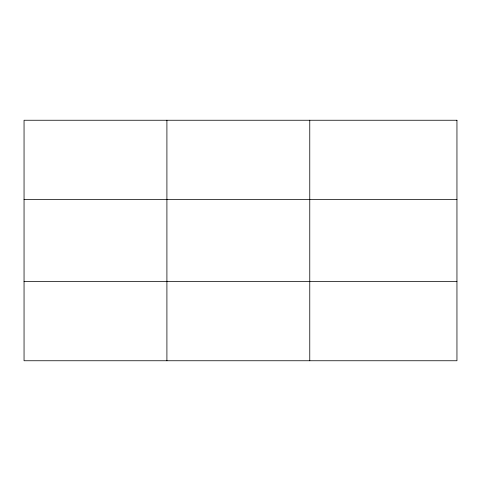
<?xml version="1.0" encoding="UTF-8"?>
<svg xmlns="http://www.w3.org/2000/svg" width="481" height="481" viewBox="0 0 481 481"><rect width="100%" height="100%" fill="white"/><g stroke="black" fill="none" stroke-linecap="round" stroke-linejoin="round"><path stroke-width="0.72" d="M166.907 360.75L166.907 120.25M309.764 360.75L309.764 120.25M24.05 199.615L456.95 199.615M24.05 281.385L456.95 281.385M456.95 120.25L24.05 120.25L24.05 360.75L456.95 360.75L456.95 120.25"/></g></svg>
